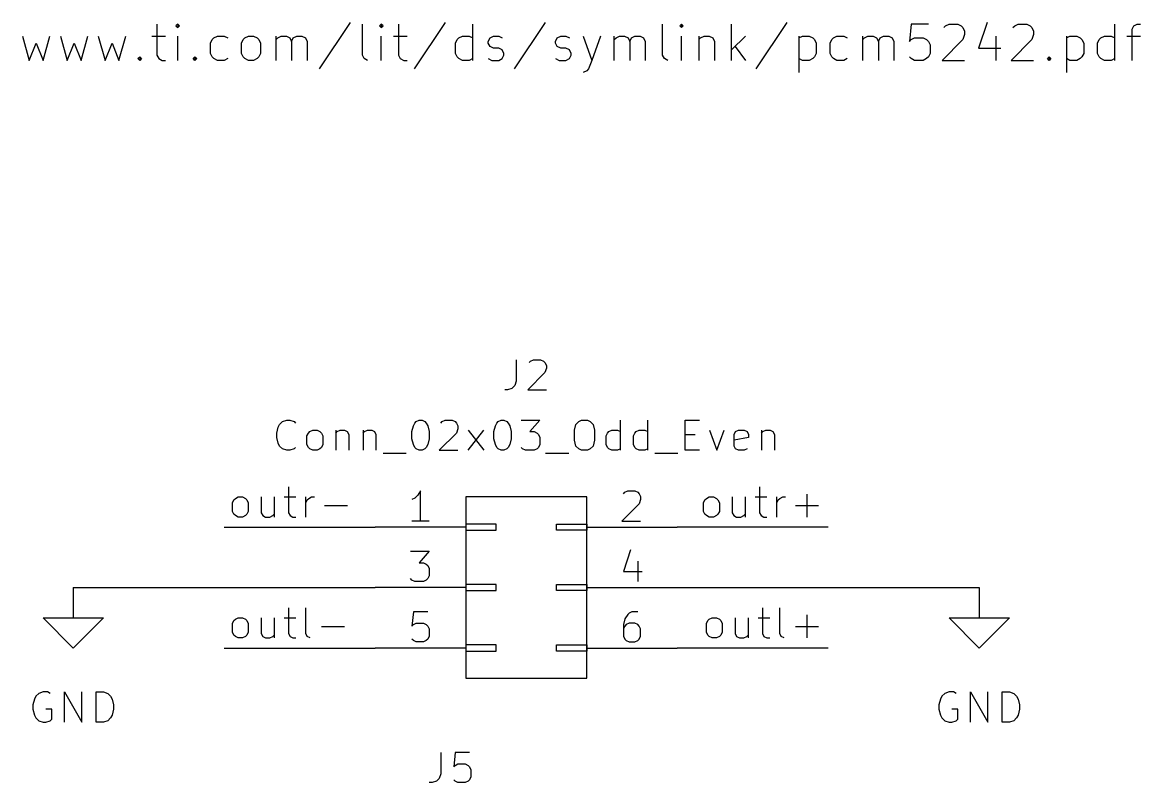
# Model space of a CAD drawing. Extents: x 0.4 to 11.3, y -7.9 to -0.4.
# Drawn here: x 4.366 to 6.217, y -6.573 to -5.315 of the extents above; entities that cross this region are included whole.
import ezdxf

# ---------------------------------------------------------------- set-up
doc = ezdxf.new("R2010")
doc.units = 0
doc.header["$MEASUREMENT"] = 0
for name, color, linetype in [('CYAN2', 4, 'CONTINUOUS'), ('GRAY1', 251, 'CONTINUOUS'), ('GRAY3', 9, 'CONTINUOUS'), ('GREEN3', 91, 'CONTINUOUS'), ('LYELLOW', 51, 'CONTINUOUS'), ('MAGENTA2', 6, 'CONTINUOUS'), ('RED2', 1, 'CONTINUOUS'), ('RED3', 11, 'CONTINUOUS')]:
    doc.layers.add(name, color=color, linetype=linetype)

msp = doc.modelspace()

# ---------------------------------------------------------------- linework, layer by layer
at = {"layer": 'CYAN2', "linetype": 'CONTINUOUS'}
for p, q in [((5.1833, -5.8728), (5.1833, -5.9085)), ((5.2048, -5.8776), (5.2071, -5.8752)), ((5.2071, -5.8752), (5.2119, -5.8728)), ((5.2119, -5.8728), (5.2238, -5.8728)), ((5.2238, -5.8728), (5.2286, -5.8752)), ((5.2286, -5.8752), (5.231, -5.8776)), ((5.231, -5.8776), (5.2333, -5.8823)), ((5.2333, -5.8871), (5.231, -5.8942)), ((5.2333, -5.8823), (5.2333, -5.8871)), ((5.231, -5.8942), (5.2024, -5.9228)), ((5.169, -5.9228), (5.1643, -5.9228)), ((5.1762, -5.9204), (5.169, -5.9228)), ((5.181, -5.9157), (5.1762, -5.9204)), ((5.1833, -5.9085), (5.181, -5.9157)), ((5.2024, -5.9228), (5.2333, -5.9228)), ((4.7893, -5.9847), (4.7917, -5.9799)), ((4.7917, -5.9799), (4.7964, -5.9752)), ((4.7964, -5.9752), (4.8036, -5.9728)), ((4.8036, -5.9728), (4.8083, -5.9728)), ((4.8083, -5.9728), (4.8155, -5.9752)), ((4.8155, -5.9752), (4.8179, -5.9776)), ((5.0131, -5.9823), (5.0155, -5.9776)), ((5.0155, -5.9776), (5.0179, -5.9752)), ((5.0179, -5.9752), (5.0226, -5.9728)), ((5.0226, -5.9728), (5.0274, -5.9728)), ((5.0274, -5.9728), (5.0321, -5.9752)), ((5.0321, -5.9752), (5.0345, -5.9776)), ((5.0345, -5.9776), (5.0369, -5.9823)), ((5.0583, -5.9776), (5.0607, -5.9752)), ((5.0607, -5.9752), (5.0655, -5.9728)), ((5.0655, -5.9728), (5.0774, -5.9728)), ((5.0774, -5.9728), (5.0821, -5.9752)), ((5.0821, -5.9752), (5.0845, -5.9776)), ((5.0845, -5.9776), (5.0869, -5.9823)), ((5.1488, -5.9823), (5.1512, -5.9776)), ((5.1512, -5.9776), (5.1536, -5.9752)), ((5.1536, -5.9752), (5.1583, -5.9728)), ((5.1583, -5.9728), (5.1631, -5.9728)), ((5.1631, -5.9728), (5.1679, -5.9752)), ((5.1679, -5.9752), (5.1702, -5.9776)), ((5.1702, -5.9776), (5.1726, -5.9823)), ((5.1917, -5.9728), (5.2226, -5.9728)), ((5.2226, -5.9728), (5.2059, -5.9919)), ((5.2798, -5.9895), (5.2821, -5.9799)), ((5.2821, -5.9799), (5.2869, -5.9752)), ((5.2869, -5.9752), (5.2917, -5.9728)), ((5.2917, -5.9728), (5.3012, -5.9728)), ((5.3012, -5.9728), (5.3059, -5.9752)), ((5.3059, -5.9752), (5.3107, -5.9799)), ((5.3107, -5.9799), (5.3131, -5.9895)), ((5.3559, -6.0228), (5.3559, -5.9728)), ((5.4012, -6.0228), (5.4012, -5.9728)), ((5.4631, -6.0228), (5.4631, -5.9728)), ((5.4631, -5.9728), (5.4869, -5.9728)), ((4.7869, -5.9942), (4.7893, -5.9847)), ((4.7869, -6.0014), (4.7869, -5.9942)), ((4.8369, -5.999), (4.8393, -5.9942)), ((4.8393, -5.9942), (4.8417, -5.9919)), ((4.8417, -5.9919), (4.8464, -5.9895)), ((4.8464, -5.9895), (4.8536, -5.9895)), ((4.8536, -5.9895), (4.8583, -5.9919)), ((4.8583, -5.9919), (4.8607, -5.9942)), ((4.8607, -5.9942), (4.8631, -5.999)), ((4.8845, -5.9895), (4.8845, -6.0228)), ((4.8845, -5.9942), (4.8869, -5.9919)), ((4.8869, -5.9919), (4.8917, -5.9895)), ((4.8917, -5.9895), (4.8988, -5.9895)), ((4.8988, -5.9895), (4.9036, -5.9919)), ((4.9036, -5.9919), (4.906, -5.9966)), ((4.906, -5.9966), (4.906, -6.0228)), ((4.9298, -5.9895), (4.9298, -6.0228)), ((4.9298, -5.9942), (4.9321, -5.9919)), ((4.9321, -5.9919), (4.9369, -5.9895)), ((4.9369, -5.9895), (4.9441, -5.9895)), ((4.9441, -5.9895), (4.9488, -5.9919)), ((4.9488, -5.9919), (4.9512, -5.9966)), ((4.9512, -5.9966), (4.9512, -6.0228)), ((5.0107, -5.9919), (5.0131, -5.9823)), ((5.0107, -6.0038), (5.0107, -5.9919)), ((5.0369, -5.9823), (5.0393, -5.9919)), ((5.0393, -5.9919), (5.0393, -6.0038)), ((5.0845, -5.9942), (5.056, -6.0228)), ((5.0869, -5.9871), (5.0845, -5.9942)), ((5.0869, -5.9823), (5.0869, -5.9871)), ((5.1036, -6.0228), (5.1298, -5.9895)), ((5.1036, -5.9895), (5.1298, -6.0228)), ((5.1464, -5.9919), (5.1488, -5.9823)), ((5.1464, -6.0038), (5.1464, -5.9919)), ((5.1726, -5.9823), (5.175, -5.9919)), ((5.175, -5.9919), (5.175, -6.0038)), ((5.2059, -5.9919), (5.2131, -5.9919)), ((5.2131, -5.9919), (5.2179, -5.9942)), ((5.2179, -5.9942), (5.2202, -5.9966)), ((5.2202, -5.9966), (5.2226, -6.0014)), ((5.2798, -6.0061), (5.2798, -5.9895)), ((5.3131, -5.9895), (5.3131, -6.0061)), ((5.3321, -5.999), (5.3345, -5.9942)), ((5.3345, -5.9942), (5.3369, -5.9919)), ((5.3369, -5.9919), (5.3417, -5.9895)), ((5.3417, -5.9895), (5.3512, -5.9895)), ((5.3512, -5.9895), (5.3559, -5.9919)), ((5.3774, -5.999), (5.3798, -5.9942)), ((5.3798, -5.9942), (5.3821, -5.9919)), ((5.3821, -5.9919), (5.3869, -5.9895)), ((5.3869, -5.9895), (5.3964, -5.9895)), ((5.3964, -5.9895), (5.4012, -5.9919)), ((5.4631, -5.9966), (5.4798, -5.9966)), ((5.5036, -5.9895), (5.5155, -6.0228)), ((5.5155, -6.0228), (5.5274, -5.9895)), ((5.544, -5.9966), (5.5464, -5.9919)), ((5.544, -6.0157), (5.544, -5.9966)), ((5.5464, -5.9919), (5.5512, -5.9895)), ((5.5512, -5.9895), (5.5607, -5.9895)), ((5.5607, -5.9895), (5.5655, -5.9919)), ((5.5655, -5.9919), (5.5678, -5.9966)), ((5.5678, -5.9966), (5.5678, -6.0014)), ((5.5893, -5.9895), (5.5893, -6.0228)), ((5.5893, -5.9942), (5.5917, -5.9919)), ((5.5917, -5.9919), (5.5964, -5.9895)), ((5.5964, -5.9895), (5.6036, -5.9895)), ((5.6036, -5.9895), (5.6083, -5.9919)), ((5.6083, -5.9919), (5.6107, -5.9966)), ((5.6107, -5.9966), (5.6107, -6.0228)), ((4.7893, -6.0109), (4.7869, -6.0014)), ((4.7917, -6.0157), (4.7893, -6.0109)), ((4.7964, -6.0204), (4.7917, -6.0157)), ((4.8369, -6.0133), (4.8369, -5.999)), ((4.8393, -6.018), (4.8369, -6.0133)), ((4.8631, -6.0133), (4.8607, -6.018)), ((4.8631, -5.999), (4.8631, -6.0133)), ((5.0131, -6.0133), (5.0107, -6.0038)), ((5.0155, -6.018), (5.0131, -6.0133)), ((5.0369, -6.0133), (5.0345, -6.018)), ((5.0393, -6.0038), (5.0369, -6.0133)), ((5.1488, -6.0133), (5.1464, -6.0038)), ((5.1512, -6.018), (5.1488, -6.0133)), ((5.1726, -6.0133), (5.1702, -6.018)), ((5.175, -6.0038), (5.1726, -6.0133)), ((5.2226, -6.0133), (5.2202, -6.018)), ((5.2226, -6.0014), (5.2226, -6.0133)), ((5.2821, -6.0157), (5.2798, -6.0061)), ((5.2869, -6.0204), (5.2821, -6.0157)), ((5.3107, -6.0157), (5.3059, -6.0204)), ((5.3131, -6.0061), (5.3107, -6.0157)), ((5.3321, -6.0133), (5.3321, -5.999)), ((5.3345, -6.018), (5.3321, -6.0133)), ((5.3774, -6.0133), (5.3774, -5.999)), ((5.3798, -6.018), (5.3774, -6.0133)), ((5.5678, -6.0014), (5.544, -6.0061)), ((5.5464, -6.0204), (5.544, -6.0157)), ((4.8036, -6.0228), (4.7964, -6.0204)), ((4.8083, -6.0228), (4.8036, -6.0228)), ((4.8155, -6.0204), (4.8083, -6.0228)), ((4.8179, -6.018), (4.8155, -6.0204)), ((4.8417, -6.0204), (4.8393, -6.018)), ((4.8464, -6.0228), (4.8417, -6.0204)), ((4.8536, -6.0228), (4.8464, -6.0228)), ((4.8583, -6.0204), (4.8536, -6.0228)), ((4.8607, -6.018), (4.8583, -6.0204)), ((4.9631, -6.0276), (5.0012, -6.0276)), ((5.0179, -6.0204), (5.0155, -6.018)), ((5.0226, -6.0228), (5.0179, -6.0204)), ((5.0274, -6.0228), (5.0226, -6.0228)), ((5.0321, -6.0204), (5.0274, -6.0228)), ((5.0345, -6.018), (5.0321, -6.0204)), ((5.056, -6.0228), (5.0869, -6.0228)), ((5.1536, -6.0204), (5.1512, -6.018)), ((5.1583, -6.0228), (5.1536, -6.0204)), ((5.1631, -6.0228), (5.1583, -6.0228)), ((5.1679, -6.0204), (5.1631, -6.0228)), ((5.1702, -6.018), (5.1679, -6.0204)), ((5.194, -6.0204), (5.1917, -6.018)), ((5.1988, -6.0228), (5.194, -6.0204)), ((5.2131, -6.0228), (5.1988, -6.0228)), ((5.2179, -6.0204), (5.2131, -6.0228)), ((5.2202, -6.018), (5.2179, -6.0204)), ((5.2321, -6.0276), (5.2702, -6.0276)), ((5.2917, -6.0228), (5.2869, -6.0204)), ((5.3012, -6.0228), (5.2917, -6.0228)), ((5.3059, -6.0204), (5.3012, -6.0228)), ((5.3369, -6.0204), (5.3345, -6.018)), ((5.3417, -6.0228), (5.3369, -6.0204)), ((5.3512, -6.0228), (5.3417, -6.0228)), ((5.3559, -6.0204), (5.3512, -6.0228)), ((5.3821, -6.0204), (5.3798, -6.018)), ((5.3869, -6.0228), (5.3821, -6.0204)), ((5.3964, -6.0228), (5.3869, -6.0228)), ((5.4012, -6.0204), (5.3964, -6.0228)), ((5.4131, -6.0276), (5.4512, -6.0276)), ((5.4869, -6.0228), (5.4631, -6.0228)), ((5.5512, -6.0228), (5.5464, -6.0204)), ((5.5607, -6.0228), (5.5512, -6.0228)), ((5.5655, -6.0204), (5.5607, -6.0228)), ((4.4, -6.4228), (4.3929, -6.4252)), ((4.4071, -6.4228), (4.4, -6.4228)), ((4.4119, -6.4252), (4.4071, -6.4228)), ((4.4357, -6.4728), (4.4357, -6.4228)), ((4.4357, -6.4228), (4.4643, -6.4728)), ((4.4643, -6.4728), (4.4643, -6.4228)), ((4.4881, -6.4728), (4.4881, -6.4228)), ((4.4881, -6.4228), (4.5, -6.4228)), ((4.5, -6.4228), (4.5071, -6.4252)), ((5.9, -6.4228), (5.8929, -6.4252)), ((5.9071, -6.4228), (5.9, -6.4228)), ((5.9119, -6.4252), (5.9071, -6.4228)), ((5.9357, -6.4728), (5.9357, -6.4228)), ((5.9357, -6.4228), (5.9643, -6.4728)), ((5.9643, -6.4728), (5.9643, -6.4228)), ((5.9881, -6.4728), (5.9881, -6.4228)), ((5.9881, -6.4228), (6, -6.4228)), ((6, -6.4228), (6.0071, -6.4252)), ((4.3857, -6.4347), (4.3833, -6.4442)), ((4.3881, -6.4299), (4.3857, -6.4347)), ((4.3929, -6.4252), (4.3881, -6.4299)), ((4.5071, -6.4252), (4.5119, -6.4299)), ((4.5119, -6.4299), (4.5143, -6.4347)), ((4.5143, -6.4347), (4.5167, -6.4442)), ((5.8857, -6.4347), (5.8833, -6.4442)), ((5.8881, -6.4299), (5.8857, -6.4347)), ((5.8929, -6.4252), (5.8881, -6.4299)), ((6.0071, -6.4252), (6.0119, -6.4299)), ((6.0119, -6.4299), (6.0143, -6.4347)), ((6.0143, -6.4347), (6.0167, -6.4442)), ((4.3833, -6.4442), (4.3833, -6.4514)), ((4.3833, -6.4514), (4.3857, -6.4609)), ((4.3857, -6.4609), (4.3881, -6.4657)), ((4.4143, -6.4514), (4.4048, -6.4514)), ((4.4143, -6.468), (4.4143, -6.4514)), ((4.5143, -6.4609), (4.5119, -6.4657)), ((4.5167, -6.4514), (4.5143, -6.4609)), ((4.5167, -6.4442), (4.5167, -6.4514)), ((5.8833, -6.4442), (5.8833, -6.4514)), ((5.8833, -6.4514), (5.8857, -6.4609)), ((5.8857, -6.4609), (5.8881, -6.4657)), ((5.9143, -6.4514), (5.9048, -6.4514)), ((5.9143, -6.468), (5.9143, -6.4514)), ((6.0143, -6.4609), (6.0119, -6.4657)), ((6.0167, -6.4514), (6.0143, -6.4609)), ((6.0167, -6.4442), (6.0167, -6.4514)), ((4.3881, -6.4657), (4.3929, -6.4704)), ((4.3929, -6.4704), (4.4, -6.4728)), ((4.4, -6.4728), (4.4048, -6.4728)), ((4.4048, -6.4728), (4.4119, -6.4704)), ((4.4119, -6.4704), (4.4143, -6.468)), ((4.5, -6.4728), (4.4881, -6.4728)), ((4.5071, -6.4704), (4.5, -6.4728)), ((4.5119, -6.4657), (4.5071, -6.4704)), ((5.8881, -6.4657), (5.8929, -6.4704)), ((5.8929, -6.4704), (5.9, -6.4728)), ((5.9, -6.4728), (5.9048, -6.4728)), ((5.9048, -6.4728), (5.9119, -6.4704)), ((5.9119, -6.4704), (5.9143, -6.468)), ((6, -6.4728), (5.9881, -6.4728)), ((6.0071, -6.4704), (6, -6.4728)), ((6.0119, -6.4657), (6.0071, -6.4704))]:
    msp.add_line(p, q, dxfattribs=at)
at = {"layer": 'GRAY1', "linetype": 'CONTINUOUS'}
for p, q in [((4.8065, -6.0833), (4.8065, -6.1262)), ((5.5864, -6.0833), (5.5864, -6.1262)), ((4.7136, -6.1095), (4.716, -6.1047)), ((4.7136, -6.1238), (4.7136, -6.1095)), ((4.716, -6.1047), (4.7184, -6.1023)), ((4.7184, -6.1023), (4.7232, -6.1)), ((4.7232, -6.1), (4.7303, -6.1)), ((4.7303, -6.1), (4.7351, -6.1023)), ((4.7351, -6.1023), (4.7374, -6.1047)), ((4.7374, -6.1047), (4.7398, -6.1095)), ((4.7398, -6.1095), (4.7398, -6.1238)), ((4.7612, -6.1), (4.7612, -6.1262)), ((4.7827, -6.1), (4.7827, -6.1333)), ((4.7993, -6.1), (4.8184, -6.1)), ((4.8351, -6.1333), (4.8351, -6.1)), ((4.8351, -6.1095), (4.8374, -6.1047)), ((4.8374, -6.1047), (4.8398, -6.1023)), ((4.8398, -6.1023), (4.8446, -6.1)), ((4.8446, -6.1), (4.8493, -6.1)), ((5.4935, -6.1095), (5.4959, -6.1047)), ((5.4935, -6.1238), (5.4935, -6.1095)), ((5.4959, -6.1047), (5.4983, -6.1023)), ((5.4983, -6.1023), (5.503, -6.1)), ((5.503, -6.1), (5.5102, -6.1)), ((5.5102, -6.1), (5.5149, -6.1023)), ((5.5149, -6.1023), (5.5173, -6.1047)), ((5.5173, -6.1047), (5.5197, -6.1095)), ((5.5197, -6.1095), (5.5197, -6.1238)), ((5.5411, -6.1), (5.5411, -6.1262)), ((5.5626, -6.1), (5.5626, -6.1333)), ((5.5792, -6.1), (5.5983, -6.1)), ((5.6149, -6.1333), (5.6149, -6.1)), ((5.6149, -6.1095), (5.6173, -6.1047)), ((5.6173, -6.1047), (5.6197, -6.1023)), ((5.6197, -6.1023), (5.6245, -6.1)), ((5.6245, -6.1), (5.6292, -6.1)), ((5.6649, -6.1333), (5.6649, -6.0952)), ((4.716, -6.1285), (4.7136, -6.1238)), ((4.7398, -6.1238), (4.7374, -6.1285)), ((4.7612, -6.1262), (4.7636, -6.1309)), ((4.8065, -6.1262), (4.8089, -6.1309)), ((4.866, -6.1143), (4.9041, -6.1143)), ((5.4959, -6.1285), (5.4935, -6.1238)), ((5.5197, -6.1238), (5.5173, -6.1285)), ((5.5411, -6.1262), (5.5435, -6.1309)), ((5.5864, -6.1262), (5.5887, -6.1309)), ((5.6459, -6.1143), (5.684, -6.1143)), ((4.7184, -6.1309), (4.716, -6.1285)), ((4.7232, -6.1333), (4.7184, -6.1309)), ((4.7303, -6.1333), (4.7232, -6.1333)), ((4.7351, -6.1309), (4.7303, -6.1333)), ((4.7374, -6.1285), (4.7351, -6.1309)), ((4.7636, -6.1309), (4.7684, -6.1333)), ((4.7684, -6.1333), (4.7755, -6.1333)), ((4.7755, -6.1333), (4.7803, -6.1309)), ((4.7803, -6.1309), (4.7827, -6.1285)), ((4.8089, -6.1309), (4.8136, -6.1333)), ((4.8136, -6.1333), (4.8184, -6.1333)), ((5.4983, -6.1309), (5.4959, -6.1285)), ((5.503, -6.1333), (5.4983, -6.1309)), ((5.5102, -6.1333), (5.503, -6.1333)), ((5.5149, -6.1309), (5.5102, -6.1333)), ((5.5173, -6.1285), (5.5149, -6.1309)), ((5.5435, -6.1309), (5.5483, -6.1333)), ((5.5483, -6.1333), (5.5554, -6.1333)), ((5.5554, -6.1333), (5.5602, -6.1309)), ((5.5602, -6.1309), (5.5626, -6.1285)), ((5.5887, -6.1309), (5.5935, -6.1333)), ((5.5935, -6.1333), (5.5983, -6.1333)), ((4.8065, -6.2833), (4.8065, -6.3262)), ((4.8351, -6.3262), (4.8351, -6.2833)), ((5.5911, -6.2833), (5.5911, -6.3262)), ((5.6197, -6.3262), (5.6197, -6.2833)), ((4.7136, -6.3095), (4.716, -6.3047)), ((4.7136, -6.3238), (4.7136, -6.3095)), ((4.716, -6.3047), (4.7184, -6.3023)), ((4.7184, -6.3023), (4.7232, -6.3)), ((4.7232, -6.3), (4.7303, -6.3)), ((4.7303, -6.3), (4.7351, -6.3023)), ((4.7351, -6.3023), (4.7374, -6.3047)), ((4.7374, -6.3047), (4.7398, -6.3095)), ((4.7398, -6.3095), (4.7398, -6.3238)), ((4.7612, -6.3), (4.7612, -6.3262)), ((4.7827, -6.3), (4.7827, -6.3333)), ((4.7993, -6.3), (4.8184, -6.3)), ((5.4983, -6.3095), (5.5007, -6.3047)), ((5.4983, -6.3238), (5.4983, -6.3095)), ((5.5007, -6.3047), (5.503, -6.3023)), ((5.503, -6.3023), (5.5078, -6.3)), ((5.5078, -6.3), (5.5149, -6.3)), ((5.5149, -6.3), (5.5197, -6.3023)), ((5.5197, -6.3023), (5.5221, -6.3047)), ((5.5221, -6.3047), (5.5245, -6.3095)), ((5.5245, -6.3095), (5.5245, -6.3238)), ((5.5459, -6.3), (5.5459, -6.3262)), ((5.5673, -6.3), (5.5673, -6.3333)), ((5.584, -6.3), (5.603, -6.3)), ((5.6649, -6.3333), (5.6649, -6.2952)), ((4.716, -6.3285), (4.7136, -6.3238)), ((4.7184, -6.3309), (4.716, -6.3285)), ((4.7232, -6.3333), (4.7184, -6.3309)), ((4.7351, -6.3309), (4.7303, -6.3333)), ((4.7374, -6.3285), (4.7351, -6.3309)), ((4.7398, -6.3238), (4.7374, -6.3285)), ((4.7612, -6.3262), (4.7636, -6.3309)), ((4.7636, -6.3309), (4.7684, -6.3333)), ((4.7755, -6.3333), (4.7803, -6.3309)), ((4.7803, -6.3309), (4.7827, -6.3285)), ((4.8065, -6.3262), (4.8089, -6.3309)), ((4.8089, -6.3309), (4.8136, -6.3333)), ((4.8374, -6.3309), (4.8351, -6.3262)), ((4.8422, -6.3333), (4.8374, -6.3309)), ((4.8612, -6.3143), (4.8993, -6.3143)), ((5.5007, -6.3285), (5.4983, -6.3238)), ((5.503, -6.3309), (5.5007, -6.3285)), ((5.5078, -6.3333), (5.503, -6.3309)), ((5.5197, -6.3309), (5.5149, -6.3333)), ((5.5221, -6.3285), (5.5197, -6.3309)), ((5.5245, -6.3238), (5.5221, -6.3285)), ((5.5459, -6.3262), (5.5483, -6.3309)), ((5.5483, -6.3309), (5.553, -6.3333)), ((5.5602, -6.3333), (5.5649, -6.3309)), ((5.5649, -6.3309), (5.5673, -6.3285)), ((5.5911, -6.3262), (5.5935, -6.3309)), ((5.5935, -6.3309), (5.5983, -6.3333)), ((5.6221, -6.3309), (5.6197, -6.3262)), ((5.6268, -6.3333), (5.6221, -6.3309)), ((5.6459, -6.3143), (5.684, -6.3143)), ((4.7303, -6.3333), (4.7232, -6.3333)), ((4.7684, -6.3333), (4.7755, -6.3333)), ((4.8136, -6.3333), (4.8184, -6.3333)), ((5.5149, -6.3333), (5.5078, -6.3333)), ((5.553, -6.3333), (5.5602, -6.3333)), ((5.5983, -6.3333), (5.603, -6.3333))]:
    msp.add_line(p, q, dxfattribs=at)
at = {"layer": 'GRAY3', "linetype": 'CONTINUOUS'}
for p, q in [((5.0583, -6.5228), (5.0583, -6.5585)), ((5.0821, -6.5228), (5.0798, -6.5466)), ((5.106, -6.5228), (5.0821, -6.5228)), ((5.0798, -6.5466), (5.0821, -6.5442)), ((5.0821, -6.5442), (5.0869, -6.5419)), ((5.0869, -6.5419), (5.0988, -6.5419)), ((5.0988, -6.5419), (5.1036, -6.5442)), ((5.1036, -6.5442), (5.106, -6.5466)), ((5.106, -6.5466), (5.1083, -6.5514)), ((5.1083, -6.5514), (5.1083, -6.5633)), ((5.0512, -6.5704), (5.044, -6.5728)), ((5.056, -6.5657), (5.0512, -6.5704)), ((5.0583, -6.5585), (5.056, -6.5657)), ((5.0821, -6.5704), (5.0798, -6.568)), ((5.0869, -6.5728), (5.0821, -6.5704)), ((5.1036, -6.5704), (5.0988, -6.5728)), ((5.106, -6.568), (5.1036, -6.5704)), ((5.1083, -6.5633), (5.106, -6.568)), ((5.044, -6.5728), (5.0393, -6.5728)), ((5.0988, -6.5728), (5.0869, -6.5728))]:
    msp.add_line(p, q, dxfattribs=at)
at = {"layer": 'GREEN3', "linetype": 'CONTINUOUS'}
for p, q in [((4.7, -6.15), (4.95, -6.15)), ((5.7, -6.15), (5.45, -6.15)), ((4.45, -6.25), (4.95, -6.25)), ((5.45, -6.25), (5.95, -6.25)), ((4.7, -6.35), (4.95, -6.35)), ((5.7, -6.35), (5.45, -6.35))]:
    msp.add_line(p, q, dxfattribs=at)
at = {"layer": 'LYELLOW', "linetype": 'CONTINUOUS'}
for p, q in [((5.1, -6.1), (5.1, -6.4)), ((5.3, -6.1), (5.1, -6.1)), ((5.3, -6.4), (5.3, -6.1)), ((5.1, -6.4), (5.3, -6.4))]:
    msp.add_line(p, q, dxfattribs=at)
at = {"layer": 'MAGENTA2', "linetype": 'CONTINUOUS'}
for p, q in [((4.5886, -5.3174), (4.5886, -5.3688)), ((4.5886, -5.3174), (4.5886, -5.3688)), ((4.6229, -5.3174), (4.62, -5.3202)), ((4.6229, -5.3174), (4.62, -5.3202)), ((4.62, -5.3202), (4.6229, -5.3231)), ((4.62, -5.3202), (4.6229, -5.3231)), ((4.6257, -5.3202), (4.6229, -5.3174)), ((4.6229, -5.3174), (4.6229, -5.3231)), ((4.6257, -5.3202), (4.6229, -5.3174)), ((4.6229, -5.3174), (4.6229, -5.3231)), ((4.6229, -5.3231), (4.6257, -5.3202)), ((4.6229, -5.3231), (4.6257, -5.3202)), ((4.9086, -5.3145), (4.8571, -5.3916)), ((4.9086, -5.3145), (4.8571, -5.3916)), ((4.9286, -5.3688), (4.9286, -5.3174)), ((4.9286, -5.3688), (4.9286, -5.3174)), ((4.96, -5.3174), (4.9571, -5.3202)), ((4.96, -5.3174), (4.9571, -5.3202)), ((4.9571, -5.3202), (4.96, -5.3231)), ((4.9571, -5.3202), (4.96, -5.3231)), ((4.9629, -5.3202), (4.96, -5.3174)), ((4.96, -5.3174), (4.96, -5.3231)), ((4.9629, -5.3202), (4.96, -5.3174)), ((4.96, -5.3174), (4.96, -5.3231)), ((4.96, -5.3231), (4.9629, -5.3202)), ((4.96, -5.3231), (4.9629, -5.3202)), ((4.9886, -5.3174), (4.9886, -5.3688)), ((4.9886, -5.3174), (4.9886, -5.3688)), ((5.0657, -5.3145), (5.0143, -5.3916)), ((5.0657, -5.3145), (5.0143, -5.3916)), ((5.1114, -5.3774), (5.1114, -5.3174)), ((5.1114, -5.3774), (5.1114, -5.3174)), ((5.2314, -5.3145), (5.18, -5.3916)), ((5.2314, -5.3145), (5.18, -5.3916)), ((5.4257, -5.3688), (5.4257, -5.3174)), ((5.4257, -5.3688), (5.4257, -5.3174)), ((5.4571, -5.3174), (5.4543, -5.3202)), ((5.4571, -5.3174), (5.4543, -5.3202)), ((5.4543, -5.3202), (5.4571, -5.3231)), ((5.4543, -5.3202), (5.4571, -5.3231)), ((5.46, -5.3202), (5.4571, -5.3174)), ((5.4571, -5.3174), (5.4571, -5.3231)), ((5.46, -5.3202), (5.4571, -5.3174)), ((5.4571, -5.3174), (5.4571, -5.3231)), ((5.4571, -5.3231), (5.46, -5.3202)), ((5.4571, -5.3231), (5.46, -5.3202)), ((5.54, -5.3774), (5.54, -5.3174)), ((5.54, -5.3774), (5.54, -5.3174)), ((5.6314, -5.3145), (5.58, -5.3916)), ((5.6314, -5.3145), (5.58, -5.3916)), ((5.8372, -5.3174), (5.8343, -5.3459)), ((5.8372, -5.3174), (5.8343, -5.3459)), ((5.8657, -5.3174), (5.8372, -5.3174)), ((5.8657, -5.3174), (5.8372, -5.3174)), ((5.8914, -5.3231), (5.8943, -5.3202)), ((5.8914, -5.3231), (5.8943, -5.3202)), ((5.8943, -5.3202), (5.9, -5.3174)), ((5.8943, -5.3202), (5.9, -5.3174)), ((5.9, -5.3174), (5.9143, -5.3174)), ((5.9, -5.3174), (5.9143, -5.3174)), ((5.9143, -5.3174), (5.92, -5.3202)), ((5.9143, -5.3174), (5.92, -5.3202)), ((5.92, -5.3202), (5.9229, -5.3231)), ((5.92, -5.3202), (5.9229, -5.3231)), ((5.9229, -5.3231), (5.9257, -5.3288)), ((5.9229, -5.3231), (5.9257, -5.3288)), ((5.9257, -5.3288), (5.9257, -5.3345)), ((5.9257, -5.3288), (5.9257, -5.3345)), ((5.9629, -5.3145), (5.9486, -5.3574)), ((5.9629, -5.3145), (5.9486, -5.3574)), ((6.0057, -5.3231), (6.0086, -5.3202)), ((6.0057, -5.3231), (6.0086, -5.3202)), ((6.0086, -5.3202), (6.0143, -5.3174)), ((6.0086, -5.3202), (6.0143, -5.3174)), ((6.0143, -5.3174), (6.0286, -5.3174)), ((6.0143, -5.3174), (6.0286, -5.3174)), ((6.0286, -5.3174), (6.0343, -5.3202)), ((6.0286, -5.3174), (6.0343, -5.3202)), ((6.0343, -5.3202), (6.0371, -5.3231)), ((6.0343, -5.3202), (6.0371, -5.3231)), ((6.0371, -5.3231), (6.04, -5.3288)), ((6.0371, -5.3231), (6.04, -5.3288)), ((6.04, -5.3288), (6.04, -5.3345)), ((6.04, -5.3288), (6.04, -5.3345)), ((6.1743, -5.3774), (6.1743, -5.3174)), ((6.1743, -5.3774), (6.1743, -5.3174)), ((6.2029, -5.3259), (6.2057, -5.3202)), ((6.2029, -5.3259), (6.2057, -5.3202)), ((6.2029, -5.3774), (6.2029, -5.3259)), ((6.2029, -5.3774), (6.2029, -5.3259)), ((6.2057, -5.3202), (6.2114, -5.3174)), ((6.2057, -5.3202), (6.2114, -5.3174)), ((6.2114, -5.3174), (6.2172, -5.3174)), ((6.2114, -5.3174), (6.2172, -5.3174)), ((4.3657, -5.3374), (4.3771, -5.3774)), ((4.3657, -5.3374), (4.3771, -5.3774)), ((4.3771, -5.3774), (4.3886, -5.3488)), ((4.3771, -5.3774), (4.3886, -5.3488)), ((4.3886, -5.3488), (4.4, -5.3774)), ((4.3886, -5.3488), (4.4, -5.3774)), ((4.4, -5.3774), (4.4114, -5.3374)), ((4.4, -5.3774), (4.4114, -5.3374)), ((4.4286, -5.3374), (4.44, -5.3774)), ((4.4286, -5.3374), (4.44, -5.3774)), ((4.44, -5.3774), (4.4514, -5.3488)), ((4.44, -5.3774), (4.4514, -5.3488)), ((4.4514, -5.3488), (4.4629, -5.3774)), ((4.4514, -5.3488), (4.4629, -5.3774)), ((4.4629, -5.3774), (4.4743, -5.3374)), ((4.4629, -5.3774), (4.4743, -5.3374)), ((4.4914, -5.3374), (4.5029, -5.3774)), ((4.4914, -5.3374), (4.5029, -5.3774)), ((4.5029, -5.3774), (4.5143, -5.3488)), ((4.5029, -5.3774), (4.5143, -5.3488)), ((4.5143, -5.3488), (4.5257, -5.3774)), ((4.5143, -5.3488), (4.5257, -5.3774)), ((4.5257, -5.3774), (4.5371, -5.3374)), ((4.5257, -5.3774), (4.5371, -5.3374)), ((4.58, -5.3374), (4.6029, -5.3374)), ((4.58, -5.3374), (4.6029, -5.3374)), ((4.6229, -5.3774), (4.6229, -5.3374)), ((4.6229, -5.3774), (4.6229, -5.3374)), ((4.6771, -5.3488), (4.68, -5.3431)), ((4.6771, -5.3488), (4.68, -5.3431)), ((4.6771, -5.3659), (4.6771, -5.3488)), ((4.6771, -5.3659), (4.6771, -5.3488)), ((4.68, -5.3431), (4.6829, -5.3402)), ((4.68, -5.3431), (4.6829, -5.3402)), ((4.6829, -5.3402), (4.6886, -5.3374)), ((4.6829, -5.3402), (4.6886, -5.3374)), ((4.6886, -5.3374), (4.7, -5.3374)), ((4.6886, -5.3374), (4.7, -5.3374)), ((4.7, -5.3374), (4.7057, -5.3402)), ((4.7, -5.3374), (4.7057, -5.3402)), ((4.7286, -5.3488), (4.7314, -5.3431)), ((4.7286, -5.3488), (4.7314, -5.3431)), ((4.7286, -5.3659), (4.7286, -5.3488)), ((4.7286, -5.3659), (4.7286, -5.3488)), ((4.7314, -5.3431), (4.7343, -5.3402)), ((4.7314, -5.3431), (4.7343, -5.3402)), ((4.7343, -5.3402), (4.74, -5.3374)), ((4.7343, -5.3402), (4.74, -5.3374)), ((4.74, -5.3374), (4.7486, -5.3374)), ((4.74, -5.3374), (4.7486, -5.3374)), ((4.7486, -5.3374), (4.7543, -5.3402)), ((4.7486, -5.3374), (4.7543, -5.3402)), ((4.7543, -5.3402), (4.7571, -5.3431)), ((4.7543, -5.3402), (4.7571, -5.3431)), ((4.7571, -5.3431), (4.76, -5.3488)), ((4.7571, -5.3431), (4.76, -5.3488)), ((4.76, -5.3488), (4.76, -5.3659)), ((4.76, -5.3488), (4.76, -5.3659)), ((4.7857, -5.3774), (4.7857, -5.3374)), ((4.7857, -5.3774), (4.7857, -5.3374)), ((4.7857, -5.3431), (4.7886, -5.3402)), ((4.7857, -5.3431), (4.7886, -5.3402)), ((4.7886, -5.3402), (4.7943, -5.3374)), ((4.7886, -5.3402), (4.7943, -5.3374)), ((4.7943, -5.3374), (4.8029, -5.3374)), ((4.7943, -5.3374), (4.8029, -5.3374)), ((4.8029, -5.3374), (4.8086, -5.3402)), ((4.8029, -5.3374), (4.8086, -5.3402)), ((4.8086, -5.3402), (4.8114, -5.3459)), ((4.8086, -5.3402), (4.8114, -5.3459)), ((4.8114, -5.3459), (4.8143, -5.3402)), ((4.8114, -5.3459), (4.8143, -5.3402)), ((4.8114, -5.3459), (4.8114, -5.3774)), ((4.8114, -5.3459), (4.8114, -5.3774)), ((4.8143, -5.3402), (4.82, -5.3374)), ((4.8143, -5.3402), (4.82, -5.3374)), ((4.82, -5.3374), (4.8286, -5.3374)), ((4.82, -5.3374), (4.8286, -5.3374)), ((4.8286, -5.3374), (4.8343, -5.3402)), ((4.8286, -5.3374), (4.8343, -5.3402)), ((4.8343, -5.3402), (4.8371, -5.3459)), ((4.8343, -5.3402), (4.8371, -5.3459)), ((4.8371, -5.3459), (4.8371, -5.3774)), ((4.8371, -5.3459), (4.8371, -5.3774)), ((4.96, -5.3774), (4.96, -5.3374)), ((4.96, -5.3774), (4.96, -5.3374)), ((4.98, -5.3374), (5.0029, -5.3374)), ((4.98, -5.3374), (5.0029, -5.3374)), ((5.0829, -5.3488), (5.0857, -5.3431)), ((5.0829, -5.3488), (5.0857, -5.3431)), ((5.0829, -5.3659), (5.0829, -5.3488)), ((5.0829, -5.3659), (5.0829, -5.3488)), ((5.0857, -5.3431), (5.0886, -5.3402)), ((5.0857, -5.3431), (5.0886, -5.3402)), ((5.0886, -5.3402), (5.0943, -5.3374)), ((5.0886, -5.3402), (5.0943, -5.3374)), ((5.0943, -5.3374), (5.1057, -5.3374)), ((5.0943, -5.3374), (5.1057, -5.3374)), ((5.1057, -5.3374), (5.1114, -5.3402)), ((5.1057, -5.3374), (5.1114, -5.3402)), ((5.1371, -5.3459), (5.14, -5.3402)), ((5.1371, -5.3459), (5.14, -5.3402)), ((5.1371, -5.3488), (5.1371, -5.3459)), ((5.1371, -5.3488), (5.1371, -5.3459)), ((5.14, -5.3545), (5.1371, -5.3488)), ((5.14, -5.3545), (5.1371, -5.3488)), ((5.14, -5.3402), (5.1457, -5.3374)), ((5.14, -5.3402), (5.1457, -5.3374)), ((5.1457, -5.3374), (5.1543, -5.3374)), ((5.1457, -5.3374), (5.1543, -5.3374)), ((5.1543, -5.3374), (5.16, -5.3402)), ((5.1543, -5.3374), (5.16, -5.3402)), ((5.2486, -5.3459), (5.2514, -5.3402)), ((5.2486, -5.3459), (5.2514, -5.3402)), ((5.2486, -5.3488), (5.2486, -5.3459)), ((5.2486, -5.3488), (5.2486, -5.3459)), ((5.2514, -5.3545), (5.2486, -5.3488)), ((5.2514, -5.3545), (5.2486, -5.3488)), ((5.2514, -5.3402), (5.2572, -5.3374)), ((5.2514, -5.3402), (5.2572, -5.3374)), ((5.2572, -5.3374), (5.2657, -5.3374)), ((5.2572, -5.3374), (5.2657, -5.3374)), ((5.2657, -5.3374), (5.2714, -5.3402)), ((5.2657, -5.3374), (5.2714, -5.3402)), ((5.2943, -5.3374), (5.3086, -5.3774)), ((5.2943, -5.3374), (5.3086, -5.3774)), ((5.3229, -5.3374), (5.3086, -5.3774)), ((5.3229, -5.3374), (5.3086, -5.3774)), ((5.3457, -5.3774), (5.3457, -5.3374)), ((5.3457, -5.3774), (5.3457, -5.3374)), ((5.3457, -5.3431), (5.3486, -5.3402)), ((5.3457, -5.3431), (5.3486, -5.3402)), ((5.3486, -5.3402), (5.3543, -5.3374)), ((5.3486, -5.3402), (5.3543, -5.3374)), ((5.3543, -5.3374), (5.3629, -5.3374)), ((5.3543, -5.3374), (5.3629, -5.3374)), ((5.3629, -5.3374), (5.3686, -5.3402)), ((5.3629, -5.3374), (5.3686, -5.3402)), ((5.3686, -5.3402), (5.3714, -5.3459)), ((5.3686, -5.3402), (5.3714, -5.3459)), ((5.3714, -5.3459), (5.3743, -5.3402)), ((5.3714, -5.3459), (5.3743, -5.3402)), ((5.3714, -5.3459), (5.3714, -5.3774)), ((5.3714, -5.3459), (5.3714, -5.3774)), ((5.3743, -5.3402), (5.38, -5.3374)), ((5.3743, -5.3402), (5.38, -5.3374)), ((5.38, -5.3374), (5.3886, -5.3374)), ((5.38, -5.3374), (5.3886, -5.3374)), ((5.3886, -5.3374), (5.3943, -5.3402)), ((5.3886, -5.3374), (5.3943, -5.3402)), ((5.3943, -5.3402), (5.3971, -5.3459)), ((5.3943, -5.3402), (5.3971, -5.3459)), ((5.3971, -5.3459), (5.3971, -5.3774)), ((5.3971, -5.3459), (5.3971, -5.3774)), ((5.4571, -5.3774), (5.4571, -5.3374)), ((5.4571, -5.3774), (5.4571, -5.3374)), ((5.4857, -5.3374), (5.4857, -5.3774)), ((5.4857, -5.3374), (5.4857, -5.3774)), ((5.4857, -5.3431), (5.4886, -5.3402)), ((5.4857, -5.3431), (5.4886, -5.3402)), ((5.4886, -5.3402), (5.4943, -5.3374)), ((5.4886, -5.3402), (5.4943, -5.3374)), ((5.4943, -5.3374), (5.5029, -5.3374)), ((5.4943, -5.3374), (5.5029, -5.3374)), ((5.5029, -5.3374), (5.5086, -5.3402)), ((5.5029, -5.3374), (5.5086, -5.3402)), ((5.5086, -5.3402), (5.5114, -5.3459)), ((5.5086, -5.3402), (5.5114, -5.3459)), ((5.5114, -5.3459), (5.5114, -5.3774)), ((5.5114, -5.3459), (5.5114, -5.3774)), ((5.5629, -5.3374), (5.54, -5.3602)), ((5.5629, -5.3374), (5.54, -5.3602)), ((5.6514, -5.3374), (5.6514, -5.3974)), ((5.6514, -5.3402), (5.6572, -5.3374)), ((5.6514, -5.3374), (5.6514, -5.3974)), ((5.6514, -5.3402), (5.6572, -5.3374)), ((5.6572, -5.3374), (5.6686, -5.3374)), ((5.6572, -5.3374), (5.6686, -5.3374)), ((5.6686, -5.3374), (5.6743, -5.3402)), ((5.6686, -5.3374), (5.6743, -5.3402)), ((5.6743, -5.3402), (5.6772, -5.3431)), ((5.6743, -5.3402), (5.6772, -5.3431)), ((5.6772, -5.3431), (5.68, -5.3488)), ((5.6772, -5.3431), (5.68, -5.3488)), ((5.68, -5.3488), (5.68, -5.3659)), ((5.68, -5.3488), (5.68, -5.3659)), ((5.7029, -5.3488), (5.7057, -5.3431)), ((5.7029, -5.3488), (5.7057, -5.3431)), ((5.7029, -5.3659), (5.7029, -5.3488)), ((5.7029, -5.3659), (5.7029, -5.3488)), ((5.7057, -5.3431), (5.7086, -5.3402)), ((5.7057, -5.3431), (5.7086, -5.3402)), ((5.7086, -5.3402), (5.7143, -5.3374)), ((5.7086, -5.3402), (5.7143, -5.3374)), ((5.7143, -5.3374), (5.7257, -5.3374)), ((5.7143, -5.3374), (5.7257, -5.3374)), ((5.7257, -5.3374), (5.7314, -5.3402)), ((5.7257, -5.3374), (5.7314, -5.3402)), ((5.7572, -5.3774), (5.7572, -5.3374)), ((5.7572, -5.3774), (5.7572, -5.3374)), ((5.7572, -5.3431), (5.76, -5.3402)), ((5.7572, -5.3431), (5.76, -5.3402)), ((5.76, -5.3402), (5.7657, -5.3374)), ((5.76, -5.3402), (5.7657, -5.3374)), ((5.7657, -5.3374), (5.7743, -5.3374)), ((5.7657, -5.3374), (5.7743, -5.3374)), ((5.7743, -5.3374), (5.78, -5.3402)), ((5.7743, -5.3374), (5.78, -5.3402)), ((5.78, -5.3402), (5.7829, -5.3459)), ((5.78, -5.3402), (5.7829, -5.3459)), ((5.7829, -5.3459), (5.7857, -5.3402)), ((5.7829, -5.3459), (5.7857, -5.3402)), ((5.7829, -5.3459), (5.7829, -5.3774)), ((5.7829, -5.3459), (5.7829, -5.3774)), ((5.7857, -5.3402), (5.7914, -5.3374)), ((5.7857, -5.3402), (5.7914, -5.3374)), ((5.7914, -5.3374), (5.8, -5.3374)), ((5.7914, -5.3374), (5.8, -5.3374)), ((5.8, -5.3374), (5.8057, -5.3402)), ((5.8, -5.3374), (5.8057, -5.3402)), ((5.8057, -5.3402), (5.8086, -5.3459)), ((5.8057, -5.3402), (5.8086, -5.3459)), ((5.8086, -5.3459), (5.8086, -5.3774)), ((5.8086, -5.3459), (5.8086, -5.3774)), ((5.8343, -5.3459), (5.8372, -5.3431)), ((5.8343, -5.3459), (5.8372, -5.3431)), ((5.8372, -5.3431), (5.8429, -5.3402)), ((5.8372, -5.3431), (5.8429, -5.3402)), ((5.8429, -5.3402), (5.8572, -5.3402)), ((5.8429, -5.3402), (5.8572, -5.3402)), ((5.8572, -5.3402), (5.8629, -5.3431)), ((5.8572, -5.3402), (5.8629, -5.3431)), ((5.8629, -5.3431), (5.8657, -5.3459)), ((5.8629, -5.3431), (5.8657, -5.3459)), ((5.8657, -5.3459), (5.8686, -5.3516)), ((5.8657, -5.3459), (5.8686, -5.3516)), ((5.9229, -5.3431), (5.8886, -5.3774)), ((5.9229, -5.3431), (5.8886, -5.3774)), ((5.9257, -5.3345), (5.9229, -5.3431)), ((5.9257, -5.3345), (5.9229, -5.3431)), ((5.9772, -5.3374), (5.9772, -5.3774)), ((5.9772, -5.3374), (5.9772, -5.3774)), ((6.0371, -5.3431), (6.0029, -5.3774)), ((6.0371, -5.3431), (6.0029, -5.3774)), ((6.04, -5.3345), (6.0371, -5.3431)), ((6.04, -5.3345), (6.0371, -5.3431)), ((6.0943, -5.3374), (6.0943, -5.3974)), ((6.0943, -5.3402), (6.1, -5.3374)), ((6.0943, -5.3374), (6.0943, -5.3974)), ((6.0943, -5.3402), (6.1, -5.3374)), ((6.1, -5.3374), (6.1114, -5.3374)), ((6.1, -5.3374), (6.1114, -5.3374)), ((6.1114, -5.3374), (6.1171, -5.3402)), ((6.1114, -5.3374), (6.1171, -5.3402)), ((6.1171, -5.3402), (6.12, -5.3431)), ((6.1171, -5.3402), (6.12, -5.3431)), ((6.12, -5.3431), (6.1229, -5.3488)), ((6.12, -5.3431), (6.1229, -5.3488)), ((6.1229, -5.3488), (6.1229, -5.3659)), ((6.1229, -5.3488), (6.1229, -5.3659)), ((6.1457, -5.3488), (6.1486, -5.3431)), ((6.1457, -5.3488), (6.1486, -5.3431)), ((6.1457, -5.3659), (6.1457, -5.3488)), ((6.1457, -5.3659), (6.1457, -5.3488)), ((6.1486, -5.3431), (6.1514, -5.3402)), ((6.1486, -5.3431), (6.1514, -5.3402)), ((6.1514, -5.3402), (6.1571, -5.3374)), ((6.1514, -5.3402), (6.1571, -5.3374)), ((6.1571, -5.3374), (6.1686, -5.3374)), ((6.1571, -5.3374), (6.1686, -5.3374)), ((6.1686, -5.3374), (6.1743, -5.3402)), ((6.1686, -5.3374), (6.1743, -5.3402)), ((6.1943, -5.3374), (6.2172, -5.3374)), ((6.1943, -5.3374), (6.2172, -5.3374)), ((4.5886, -5.3688), (4.5914, -5.3745)), ((4.5886, -5.3688), (4.5914, -5.3745)), ((4.68, -5.3716), (4.6771, -5.3659)), ((4.68, -5.3716), (4.6771, -5.3659)), ((4.7314, -5.3716), (4.7286, -5.3659)), ((4.7314, -5.3716), (4.7286, -5.3659)), ((4.76, -5.3659), (4.7571, -5.3716)), ((4.76, -5.3659), (4.7571, -5.3716)), ((4.9314, -5.3745), (4.9286, -5.3688)), ((4.9314, -5.3745), (4.9286, -5.3688)), ((4.9886, -5.3688), (4.9914, -5.3745)), ((4.9886, -5.3688), (4.9914, -5.3745)), ((5.0857, -5.3716), (5.0829, -5.3659)), ((5.0857, -5.3716), (5.0829, -5.3659)), ((5.1457, -5.3574), (5.14, -5.3545)), ((5.1457, -5.3574), (5.14, -5.3545)), ((5.1543, -5.3574), (5.1457, -5.3574)), ((5.1543, -5.3574), (5.1457, -5.3574)), ((5.16, -5.3602), (5.1543, -5.3574)), ((5.16, -5.3602), (5.1543, -5.3574)), ((5.1629, -5.3659), (5.16, -5.3602)), ((5.1629, -5.3659), (5.16, -5.3602)), ((5.16, -5.3745), (5.1629, -5.3688)), ((5.16, -5.3745), (5.1629, -5.3688)), ((5.1629, -5.3688), (5.1629, -5.3659)), ((5.1629, -5.3688), (5.1629, -5.3659)), ((5.2572, -5.3574), (5.2514, -5.3545)), ((5.2572, -5.3574), (5.2514, -5.3545)), ((5.2657, -5.3574), (5.2572, -5.3574)), ((5.2657, -5.3574), (5.2572, -5.3574)), ((5.2714, -5.3602), (5.2657, -5.3574)), ((5.2714, -5.3602), (5.2657, -5.3574)), ((5.2743, -5.3659), (5.2714, -5.3602)), ((5.2743, -5.3659), (5.2714, -5.3602)), ((5.2714, -5.3745), (5.2743, -5.3688)), ((5.2714, -5.3745), (5.2743, -5.3688)), ((5.2743, -5.3688), (5.2743, -5.3659)), ((5.2743, -5.3688), (5.2743, -5.3659)), ((5.4286, -5.3745), (5.4257, -5.3688)), ((5.4286, -5.3745), (5.4257, -5.3688)), ((5.5457, -5.3545), (5.5629, -5.3774)), ((5.5457, -5.3545), (5.5629, -5.3774)), ((5.68, -5.3659), (5.6772, -5.3716)), ((5.68, -5.3659), (5.6772, -5.3716)), ((5.7057, -5.3716), (5.7029, -5.3659)), ((5.7057, -5.3716), (5.7029, -5.3659)), ((5.8686, -5.3659), (5.8657, -5.3716)), ((5.8686, -5.3659), (5.8657, -5.3716)), ((5.8686, -5.3516), (5.8686, -5.3659)), ((5.8686, -5.3516), (5.8686, -5.3659)), ((5.9486, -5.3574), (5.9857, -5.3574)), ((5.9486, -5.3574), (5.9857, -5.3574)), ((6.1229, -5.3659), (6.12, -5.3716)), ((6.1229, -5.3659), (6.12, -5.3716)), ((6.1486, -5.3716), (6.1457, -5.3659)), ((6.1486, -5.3716), (6.1457, -5.3659)), ((4.5571, -5.3745), (4.56, -5.3716)), ((4.5571, -5.3745), (4.56, -5.3716)), ((4.56, -5.3774), (4.5571, -5.3745)), ((4.56, -5.3774), (4.5571, -5.3745)), ((4.56, -5.3716), (4.5629, -5.3745)), ((4.56, -5.3716), (4.56, -5.3774)), ((4.56, -5.3716), (4.5629, -5.3745)), ((4.56, -5.3716), (4.56, -5.3774)), ((4.5629, -5.3745), (4.56, -5.3774)), ((4.5629, -5.3745), (4.56, -5.3774)), ((4.5914, -5.3745), (4.5971, -5.3774)), ((4.5914, -5.3745), (4.5971, -5.3774)), ((4.5971, -5.3774), (4.6029, -5.3774)), ((4.5971, -5.3774), (4.6029, -5.3774)), ((4.6486, -5.3745), (4.6514, -5.3716)), ((4.6486, -5.3745), (4.6514, -5.3716)), ((4.6514, -5.3774), (4.6486, -5.3745)), ((4.6514, -5.3774), (4.6486, -5.3745)), ((4.6514, -5.3716), (4.6543, -5.3745)), ((4.6514, -5.3716), (4.6514, -5.3774)), ((4.6514, -5.3716), (4.6543, -5.3745)), ((4.6514, -5.3716), (4.6514, -5.3774)), ((4.6543, -5.3745), (4.6514, -5.3774)), ((4.6543, -5.3745), (4.6514, -5.3774)), ((4.6829, -5.3745), (4.68, -5.3716)), ((4.6829, -5.3745), (4.68, -5.3716)), ((4.6886, -5.3774), (4.6829, -5.3745)), ((4.6886, -5.3774), (4.6829, -5.3745)), ((4.7, -5.3774), (4.6886, -5.3774)), ((4.7, -5.3774), (4.6886, -5.3774)), ((4.7057, -5.3745), (4.7, -5.3774)), ((4.7057, -5.3745), (4.7, -5.3774)), ((4.7343, -5.3745), (4.7314, -5.3716)), ((4.7343, -5.3745), (4.7314, -5.3716)), ((4.74, -5.3774), (4.7343, -5.3745)), ((4.74, -5.3774), (4.7343, -5.3745)), ((4.7486, -5.3774), (4.74, -5.3774)), ((4.7486, -5.3774), (4.74, -5.3774)), ((4.7543, -5.3745), (4.7486, -5.3774)), ((4.7543, -5.3745), (4.7486, -5.3774)), ((4.7571, -5.3716), (4.7543, -5.3745)), ((4.7571, -5.3716), (4.7543, -5.3745)), ((4.9371, -5.3774), (4.9314, -5.3745)), ((4.9371, -5.3774), (4.9314, -5.3745)), ((4.9914, -5.3745), (4.9971, -5.3774)), ((4.9914, -5.3745), (4.9971, -5.3774)), ((4.9971, -5.3774), (5.0029, -5.3774)), ((4.9971, -5.3774), (5.0029, -5.3774)), ((5.0886, -5.3745), (5.0857, -5.3716)), ((5.0886, -5.3745), (5.0857, -5.3716)), ((5.0943, -5.3774), (5.0886, -5.3745)), ((5.0943, -5.3774), (5.0886, -5.3745)), ((5.1057, -5.3774), (5.0943, -5.3774)), ((5.1057, -5.3774), (5.0943, -5.3774)), ((5.1114, -5.3745), (5.1057, -5.3774)), ((5.1114, -5.3745), (5.1057, -5.3774)), ((5.1371, -5.3745), (5.1429, -5.3774)), ((5.1371, -5.3745), (5.1429, -5.3774)), ((5.1429, -5.3774), (5.1543, -5.3774)), ((5.1429, -5.3774), (5.1543, -5.3774)), ((5.1543, -5.3774), (5.16, -5.3745)), ((5.1543, -5.3774), (5.16, -5.3745)), ((5.2486, -5.3745), (5.2543, -5.3774)), ((5.2486, -5.3745), (5.2543, -5.3774)), ((5.2543, -5.3774), (5.2657, -5.3774)), ((5.2543, -5.3774), (5.2657, -5.3774)), ((5.2657, -5.3774), (5.2714, -5.3745)), ((5.2657, -5.3774), (5.2714, -5.3745)), ((5.3086, -5.3774), (5.3029, -5.3916)), ((5.3086, -5.3774), (5.3029, -5.3916)), ((5.4343, -5.3774), (5.4286, -5.3745)), ((5.4343, -5.3774), (5.4286, -5.3745)), ((5.6572, -5.3774), (5.6514, -5.3745)), ((5.6572, -5.3774), (5.6514, -5.3745)), ((5.6686, -5.3774), (5.6572, -5.3774)), ((5.6686, -5.3774), (5.6572, -5.3774)), ((5.6743, -5.3745), (5.6686, -5.3774)), ((5.6743, -5.3745), (5.6686, -5.3774)), ((5.6772, -5.3716), (5.6743, -5.3745)), ((5.6772, -5.3716), (5.6743, -5.3745)), ((5.7086, -5.3745), (5.7057, -5.3716)), ((5.7086, -5.3745), (5.7057, -5.3716)), ((5.7143, -5.3774), (5.7086, -5.3745)), ((5.7143, -5.3774), (5.7086, -5.3745)), ((5.7257, -5.3774), (5.7143, -5.3774)), ((5.7257, -5.3774), (5.7143, -5.3774)), ((5.7314, -5.3745), (5.7257, -5.3774)), ((5.7314, -5.3745), (5.7257, -5.3774)), ((5.8372, -5.3745), (5.8343, -5.3716)), ((5.8372, -5.3745), (5.8343, -5.3716)), ((5.8429, -5.3774), (5.8372, -5.3745)), ((5.8429, -5.3774), (5.8372, -5.3745)), ((5.8572, -5.3774), (5.8429, -5.3774)), ((5.8572, -5.3774), (5.8429, -5.3774)), ((5.8629, -5.3745), (5.8572, -5.3774)), ((5.8629, -5.3745), (5.8572, -5.3774)), ((5.8657, -5.3716), (5.8629, -5.3745)), ((5.8657, -5.3716), (5.8629, -5.3745)), ((5.8886, -5.3774), (5.9257, -5.3774)), ((5.8886, -5.3774), (5.9257, -5.3774)), ((6.0029, -5.3774), (6.04, -5.3774)), ((6.0029, -5.3774), (6.04, -5.3774)), ((6.0629, -5.3745), (6.0657, -5.3716)), ((6.0629, -5.3745), (6.0657, -5.3716)), ((6.0657, -5.3774), (6.0629, -5.3745)), ((6.0657, -5.3774), (6.0629, -5.3745)), ((6.0657, -5.3716), (6.0686, -5.3745)), ((6.0657, -5.3716), (6.0657, -5.3774)), ((6.0657, -5.3716), (6.0686, -5.3745)), ((6.0657, -5.3716), (6.0657, -5.3774)), ((6.0686, -5.3745), (6.0657, -5.3774)), ((6.0686, -5.3745), (6.0657, -5.3774)), ((6.1, -5.3774), (6.0943, -5.3745)), ((6.1, -5.3774), (6.0943, -5.3745)), ((6.1114, -5.3774), (6.1, -5.3774)), ((6.1114, -5.3774), (6.1, -5.3774)), ((6.1171, -5.3745), (6.1114, -5.3774)), ((6.1171, -5.3745), (6.1114, -5.3774)), ((6.12, -5.3716), (6.1171, -5.3745)), ((6.12, -5.3716), (6.1171, -5.3745)), ((6.1514, -5.3745), (6.1486, -5.3716)), ((6.1514, -5.3745), (6.1486, -5.3716)), ((6.1571, -5.3774), (6.1514, -5.3745)), ((6.1571, -5.3774), (6.1514, -5.3745)), ((6.1686, -5.3774), (6.1571, -5.3774)), ((6.1686, -5.3774), (6.1571, -5.3774)), ((6.1743, -5.3745), (6.1686, -5.3774)), ((6.1743, -5.3745), (6.1686, -5.3774)), ((5.3, -5.3945), (5.2943, -5.3974)), ((5.3, -5.3945), (5.2943, -5.3974)), ((5.3029, -5.3916), (5.3, -5.3945)), ((5.3029, -5.3916), (5.3, -5.3945))]:
    msp.add_line(p, q, dxfattribs=at)
at = {"layer": 'RED2', "linetype": 'CONTINUOUS'}
for p, q in [((5.1, -6.1), (5.1, -6.4)), ((5.3, -6.1), (5.1, -6.1)), ((5.3, -6.4), (5.3, -6.1)), ((5.1, -6.145), (5.1, -6.155)), ((5.15, -6.145), (5.1, -6.145)), ((5.15, -6.155), (5.15, -6.145)), ((5.25, -6.155), (5.25, -6.145)), ((5.25, -6.145), (5.3, -6.145)), ((5.3, -6.145), (5.3, -6.155)), ((5.1, -6.15), (4.95, -6.15)), ((5.1, -6.155), (5.15, -6.155)), ((5.3, -6.155), (5.25, -6.155)), ((5.3, -6.15), (5.45, -6.15)), ((4.45, -6.25), (4.45, -6.3)), ((5.1, -6.25), (4.95, -6.25)), ((5.1, -6.245), (5.1, -6.255)), ((5.15, -6.245), (5.1, -6.245)), ((5.1, -6.255), (5.15, -6.255)), ((5.15, -6.255), (5.15, -6.245)), ((5.25, -6.255), (5.25, -6.245)), ((5.25, -6.245), (5.3, -6.245)), ((5.3, -6.255), (5.25, -6.255)), ((5.3, -6.245), (5.3, -6.255)), ((5.3, -6.25), (5.45, -6.25)), ((5.95, -6.25), (5.95, -6.3)), ((4.45, -6.35), (4.4, -6.3)), ((4.4, -6.3), (4.45, -6.3)), ((4.45, -6.3), (4.5, -6.3)), ((4.5, -6.3), (4.45, -6.35)), ((5.95, -6.35), (5.9, -6.3)), ((5.9, -6.3), (5.95, -6.3)), ((5.95, -6.3), (6, -6.3)), ((6, -6.3), (5.95, -6.35)), ((5.1, -6.35), (4.95, -6.35)), ((5.1, -6.345), (5.1, -6.355)), ((5.15, -6.345), (5.1, -6.345)), ((5.15, -6.355), (5.15, -6.345)), ((5.25, -6.355), (5.25, -6.345)), ((5.25, -6.345), (5.3, -6.345)), ((5.3, -6.345), (5.3, -6.355)), ((5.3, -6.35), (5.45, -6.35)), ((5.1, -6.355), (5.15, -6.355)), ((5.3, -6.355), (5.25, -6.355)), ((5.1, -6.4), (5.3, -6.4))]:
    msp.add_line(p, q, dxfattribs=at)
at = {"layer": 'RED3', "linetype": 'CONTINUOUS'}
for p, q in [((5.025, -6.0899), (5.0202, -6.097)), ((5.025, -6.1399), (5.025, -6.0899)), ((5.3631, -6.0923), (5.3679, -6.0899)), ((5.3679, -6.0899), (5.3798, -6.0899)), ((5.3798, -6.0899), (5.3845, -6.0923)), ((5.0155, -6.1018), (5.0107, -6.1042)), ((5.0202, -6.097), (5.0155, -6.1018)), ((5.3607, -6.0946), (5.3631, -6.0923)), ((5.3845, -6.0923), (5.3869, -6.0946)), ((5.3869, -6.0946), (5.3893, -6.0994)), ((5.3893, -6.1042), (5.3869, -6.1113)), ((5.3893, -6.0994), (5.3893, -6.1042)), ((5.3869, -6.1113), (5.3583, -6.1399)), ((5.0393, -6.1399), (5.0107, -6.1399)), ((5.3583, -6.1399), (5.3893, -6.1399)), ((5.0083, -6.1899), (5.0393, -6.1899)), ((5.0393, -6.1899), (5.0226, -6.2089)), ((5.3726, -6.1875), (5.3607, -6.2232)), ((5.0226, -6.2089), (5.0298, -6.2089)), ((5.0298, -6.2089), (5.0345, -6.2113)), ((5.0345, -6.2113), (5.0369, -6.2137)), ((5.0369, -6.2137), (5.0393, -6.2184)), ((5.0393, -6.2184), (5.0393, -6.2304)), ((5.3845, -6.2065), (5.3845, -6.2399)), ((5.0107, -6.2375), (5.0083, -6.2351)), ((5.0155, -6.2399), (5.0107, -6.2375)), ((5.0345, -6.2375), (5.0298, -6.2399)), ((5.0369, -6.2351), (5.0345, -6.2375)), ((5.0393, -6.2304), (5.0369, -6.2351)), ((5.3607, -6.2232), (5.3917, -6.2232)), ((5.0298, -6.2399), (5.0155, -6.2399)), ((5.0131, -6.2899), (5.0107, -6.3137)), ((5.0369, -6.2899), (5.0131, -6.2899)), ((5.3679, -6.2946), (5.3631, -6.3018)), ((5.3702, -6.2923), (5.3679, -6.2946)), ((5.375, -6.2899), (5.3702, -6.2923)), ((5.3845, -6.2899), (5.375, -6.2899)), ((5.0107, -6.3137), (5.0131, -6.3113)), ((5.0131, -6.3113), (5.0179, -6.3089)), ((5.0179, -6.3089), (5.0298, -6.3089)), ((5.0298, -6.3089), (5.0345, -6.3113)), ((5.0345, -6.3113), (5.0369, -6.3137)), ((5.3631, -6.3018), (5.3607, -6.3113)), ((5.3607, -6.3113), (5.3607, -6.3304)), ((5.3655, -6.3113), (5.3631, -6.3137)), ((5.3702, -6.3089), (5.3655, -6.3113)), ((5.3798, -6.3089), (5.3702, -6.3089)), ((5.3845, -6.3113), (5.3798, -6.3089)), ((5.3869, -6.3137), (5.3845, -6.3113)), ((5.0369, -6.3137), (5.0393, -6.3184)), ((5.0393, -6.3304), (5.0369, -6.3351)), ((5.0393, -6.3184), (5.0393, -6.3304)), ((5.3631, -6.3137), (5.3607, -6.3184)), ((5.3607, -6.3304), (5.3631, -6.3351)), ((5.3893, -6.3184), (5.3869, -6.3137)), ((5.3869, -6.3351), (5.3893, -6.3304)), ((5.3893, -6.3304), (5.3893, -6.3184)), ((5.0131, -6.3375), (5.0107, -6.3351)), ((5.0179, -6.3399), (5.0131, -6.3375)), ((5.0298, -6.3399), (5.0179, -6.3399)), ((5.0345, -6.3375), (5.0298, -6.3399)), ((5.0369, -6.3351), (5.0345, -6.3375)), ((5.3631, -6.3351), (5.3655, -6.3375)), ((5.3655, -6.3375), (5.3702, -6.3399)), ((5.3702, -6.3399), (5.3798, -6.3399)), ((5.3798, -6.3399), (5.3845, -6.3375)), ((5.3845, -6.3375), (5.3869, -6.3351))]:
    msp.add_line(p, q, dxfattribs=at)

doc.saveas('drawing.dxf')
